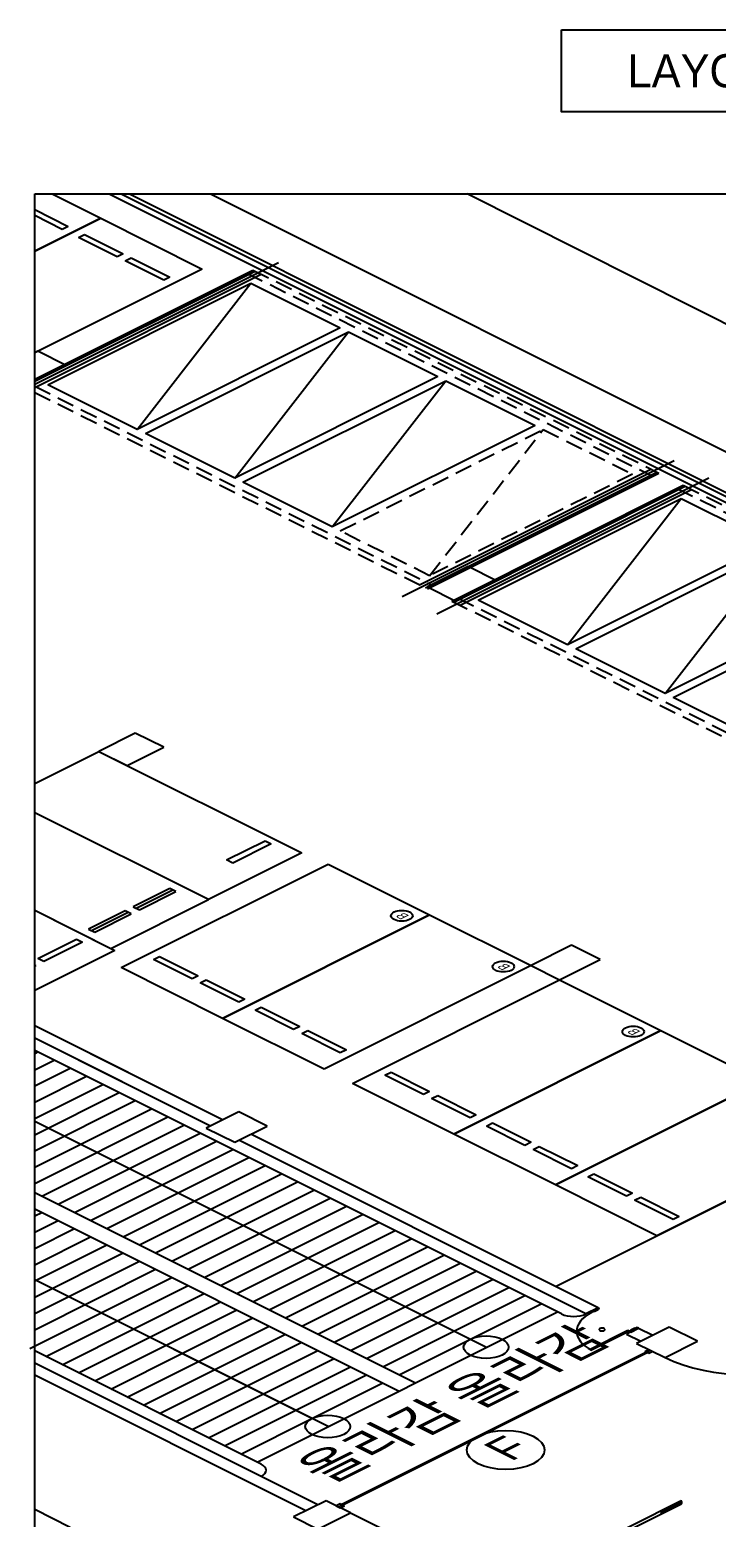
# Model space of a CAD drawing. Header units: millimetres. Extents: x 29838256 to 30236675, y -914750 to -833241.
# Drawn here: x 30196444 to 30208405, y -859141 to -833241 of the extents above; entities that cross this region are included whole.
import ezdxf
from ezdxf.enums import TextEntityAlignment as Align

# ---------------------------------------------------------------- set-up
doc = ezdxf.new("R2010")
doc.units = ezdxf.units.MM
doc.header["$LTSCALE"] = 600
doc.header["$MEASUREMENT"] = 0
doc.linetypes.add('DASHED', pattern=[0.75, 0.5, -0.25])
for name, color, linetype in [('e-plan', 9, 'CONTINUOUS'), ('e-text', 6, 'CONTINUOUS'), ('e-text-box', 7, 'CONTINUOUS'), ('Parking-E', 7, 'CONTINUOUS')]:
    doc.layers.add(name, color=color, linetype=linetype)
doc.styles.add('돋움', font='Dotum.TTF')

msp = doc.modelspace()

# ---------------------------------------------------------------- hatches: boundary and pattern name
at = {"layer": 'e-plan', "extrusion": (0, -0.866025, 0.5)}
h = msp.add_hatch(color=256, dxfattribs=at)
h.dxf.hatch_style = 1
h.paths.add_polyline_path([(30206461.7, -431405.7, 1), (30206365.1, -431431.6, 1)])

# ---------------------------------------------------------------- linework, layer by layer
for p, q in [((30196836.1, -836099.7, 30226), (30197681.8, -836522.6, 29493.5)), ((30197826.2, -836099.7, 30226), (30221016.2, -847694.7, 10142.8)), ((30198038.4, -836099.7, 30226), (30221122.3, -847641.7, 10234.7)), ((30198179.8, -836099.7, 30226), (30225059.7, -849539.7, 6947.3)), ((30199594.2, -836099.7, 30226), (30225059.7, -848832.5, 8172.2)), ((30225059.7, -846662, 11931.5), (30204066.9, -836099.7, 30226)), ((30196531.2, -836371.6, 29755), (30197116, -836664, 29248.5)), ((30197010, -836717.1, 29156.7), (30196531.2, -836477.7, 29571.3)), ((30196531.2, -837097.9, 28497.1), (30197681.8, -836522.6, 29493.5)), ((30197681.8, -836522.6, 29493.5), (30196531.2, -837097.9, 28497.1)), ((30197681.8, -836522.6, 29493.5), (30199449.9, -837406.6, 27962.3)), ((30197116, -836664, 29248.5), (30197010, -836717.1, 29156.7)), ((30197292.8, -836858.5, 28911.7), (30197398.9, -836805.5, 29003.6)), ((30197398.9, -836805.5, 29003.6), (30198070.8, -837141.4, 28421.7)), ((30197964.7, -837194.4, 28329.8), (30197292.8, -836858.5, 28911.7)), ((30198070.8, -837141.4, 28421.7), (30197964.7, -837194.4, 28329.8)), ((30198106.1, -837265.2, 28207.3), (30198212.2, -837212.1, 28299.2)), ((30198778, -837601.1, 27625.5), (30198106.1, -837265.2, 28207.3)), ((30198212.2, -837212.1, 28299.2), (30198884.1, -837548.1, 27717.4)), ((30199449.9, -837406.6, 27962.3), (30196531.2, -838866, 25434.7)), ((30196531.2, -839325.6, 24638.5), (30200333.9, -837424.3, 27931.7)), ((30196531.2, -839325.6, 24638.5), (30200333.9, -837424.3, 27931.7)), ((30196531.2, -839361, 24577.2), (30200369.3, -837442, 27901.1)), ((30196531.2, -839467.1, 24393.5), (30200475.4, -837495, 27809.2)), ((30198884.1, -837548.1, 27717.4), (30198778, -837601.1, 27625.5)), ((30196762.4, -839422.2, 24471.2), (30200298.5, -837654.1, 27533.6)), ((30198318.3, -840200.1, 23123.8), (30200298.5, -837654.1, 27533.6)), ((30200298.5, -837654.1, 27533.6), (30201854.4, -838432.1, 26186.2)), ((30201854.4, -838432.1, 26186.2), (30198318.3, -840200.1, 23123.8)), ((30198459.8, -840270.9, 23001.3), (30201995.9, -838502.8, 26063.7)), ((30200015.7, -841048.8, 21653.9), (30201995.9, -838502.8, 26063.7)), ((30201995.9, -838502.8, 26063.7), (30203551.8, -839280.8, 24716.2)), ((30196585.6, -838838.7, 25481.8), (30196531.2, -838865.9, 25434.7)), ((30197080.7, -839086.3, 25053.1), (30196585.6, -838838.7, 25481.8)), ((30196531.2, -839361, 24577.2), (30197080.7, -839086.3, 25053.1)), ((30203551.8, -839280.8, 24716.2), (30200015.7, -841048.8, 21653.9)), ((30200157.1, -841119.5, 21531.4), (30203693.2, -839351.5, 24593.7)), ((30201713, -841897.5, 20183.9), (30203693.2, -839351.5, 24593.7)), ((30203693.2, -839351.5, 24593.7), (30205249.1, -840129.4, 23246.3)), ((30198318.3, -840200.1, 23123.8), (30196762.4, -839422.2, 24471.2)), ((30205249.1, -840129.4, 23246.3), (30201713, -841897.5, 20183.9)), ((30200015.7, -841048.8, 21653.9), (30198459.8, -840270.9, 23001.3)), ((30203233.5, -842905.3, 18438.4), (30207264.7, -840889.7, 21929.5)), ((30203339.6, -842958.3, 18346.5), (30207370.8, -840942.7, 21837.6)), ((30203375, -842976, 18315.9), (30207406.2, -840960.4, 21807)), ((30201713, -841897.5, 20183.9), (30200157.1, -841119.5, 21531.4)), ((30203799.3, -843188.2, 17948.4), (30207830.5, -841172.6, 21439.5)), ((30203799.3, -843188.2, 17948.4), (30207830.5, -841172.6, 21439.5)), ((30203834.7, -843205.9, 17917.8), (30207865.8, -841190.3, 21408.9)), ((30203940.8, -843258.9, 17825.9), (30207971.9, -841243.3, 21317)), ((30204259, -843170.5, 17979), (30207795.1, -841402.4, 21041.4)), ((30205814.9, -843948.4, 16631.6), (30207795.1, -841402.4, 21041.4)), ((30207795.1, -841402.4, 21041.4), (30209351, -842180.4, 19693.9)), ((30209351, -842180.4, 19693.9), (30205814.9, -843948.4, 16631.6)), ((30205956.3, -844019.2, 16509.1), (30209492.5, -842251.1, 19571.5)), ((30207512.2, -844797.1, 15161.6), (30209492.5, -842251.1, 19571.5)), ((30204082.2, -842587, 18989.6), (30203375, -842940.6, 18377.1)), ((30204577.3, -842834.6, 18560.9), (30204082.2, -842587, 18989.6)), ((30203375, -842940.6, 18377.1), (30203870, -843188.2, 17948.4)), ((30203870, -843188.2, 17948.4), (30204577.3, -842834.6, 18560.9)), ((30211048.4, -843029, 18224), (30207512.2, -844797.1, 15161.6)), ((30205814.9, -843948.4, 16631.6), (30204259, -843170.5, 17979)), ((30207653.7, -844867.8, 15039.1), (30211189.8, -843099.8, 18101.5)), ((30207512.2, -844797.1, 15161.6), (30205956.3, -844019.2, 16509.1)), ((30209209.6, -845645.8, 13691.7), (30207653.7, -844867.8, 15039.1)), ((30198283, -845486.6, 13967.3), (30197646.5, -845804.9, 13416.1)), ((30198778, -845734.2, 13538.6), (30198283, -845486.6, 13967.3)), ((30196531.2, -846362.5, 12450.2), (30197646.5, -845804.9, 13416.1)), ((30197646.5, -845804.9, 13416.1), (30198141.5, -846052.4, 12987.4)), ((30197646.5, -845804.9, 13416.1), (30201182.6, -847573, 10353.7)), ((30198141.5, -846052.4, 12987.4), (30198778, -845734.2, 13538.6)), ((30199556, -848386.3, 8945), (30196531.2, -846873.9, 11564.6)), ((30199556, -848386.3, 8945), (30196531.2, -846873.9, 11564.6)), ((30199874.2, -847696.7, 10139.4), (30200546.1, -847360.8, 10721.2)), ((30200652.2, -847413.8, 10629.3), (30199980.3, -847749.8, 10047.5)), ((30200546.1, -847360.8, 10721.2), (30200652.2, -847413.8, 10629.3)), ((30201182.6, -847573, 10353.7), (30199556, -848386.3, 8945)), ((30199980.3, -847749.8, 10047.5), (30199874.2, -847696.7, 10139.4)), ((30198035.4, -849570.9, 6893.2), (30201642.3, -847767.4, 10016.9)), ((30201642.3, -847767.4, 10016.9), (30203410.3, -848651.5, 8485.7)), ((30198884.1, -848191.8, 9281.9), (30198247.6, -848510, 8730.7)), ((30198300.6, -848536.6, 8684.7), (30198937.1, -848218.3, 9236)), ((30198990.2, -848244.8, 9190), (30198884.1, -848191.8, 9281.9)), ((30197858.6, -849234.9, 7475.1), (30199556, -848386.3, 8945)), ((30198353.7, -848563.1, 8638.8), (30198990.2, -848244.8, 9190)), ((30196531.2, -848571.2, 8624.7), (30197929.3, -849270.3, 7413.8)), ((30196531.2, -848571.2, 8624.7), (30197858.6, -849234.9, 7475.1)), ((30198106.2, -848580.8, 8608.2), (30197469.7, -848899, 8056.9)), ((30197522.7, -848925.5, 8011), (30198159.2, -848607.3, 8562.2)), ((30197575.7, -848952, 7965.1), (30198212.2, -848633.8, 8516.3)), ((30198212.2, -848633.8, 8516.3), (30198106.2, -848580.8, 8608.2)), ((30198247.6, -848510, 8730.7), (30198353.7, -848563.1, 8638.8)), ((30203410.3, -848651.5, 8485.7), (30199803.5, -850454.9, 5362.1)), ((30199803.5, -850454.9, 5362.1), (30203410.3, -848651.5, 8485.7)), ((30203410.3, -848651.5, 8485.7), (30205178.4, -849535.5, 6954.5)), ((30197469.7, -848899, 8056.9), (30197575.7, -848952, 7965.1)), ((30196585.6, -849411.7, 7168.9), (30197257.5, -849075.8, 7750.7)), ((30197363.6, -849128.9, 7658.8), (30196691.7, -849464.8, 7077)), ((30197257.5, -849075.8, 7750.7), (30197363.6, -849128.9, 7658.8)), ((30205885.6, -849181.9, 7567), (30205178.4, -849535.5, 6954.5)), ((30206380.7, -849429.4, 7138.2), (30205885.6, -849181.9, 7567)), ((30197929.3, -849270.3, 7413.8), (30196531.2, -849969.4, 6203)), ((30196691.7, -849464.8, 7077), (30196585.6, -849411.7, 7168.9)), ((30198601.2, -849429.4, 7138.2), (30198707.3, -849376.4, 7230.1)), ((30199273.1, -849765.4, 6556.4), (30198601.2, -849429.4, 7138.2)), ((30198707.3, -849376.4, 7230.1), (30199379.2, -849712.3, 6648.3)), ((30205673.5, -849783, 6525.8), (30206380.7, -849429.4, 7138.2)), ((30196531.2, -849526, 6971), (30196550.3, -849535.5, 6954.5)), ((30196550.3, -849535.5, 6954.5), (30196531.2, -849545, 6938)), ((30199803.5, -850454.9, 5362.1), (30198035.4, -849570.9, 6893.2)), ((30199379.2, -849712.3, 6648.3), (30199273.1, -849765.4, 6556.4)), ((30205178.4, -849535.5, 6954.5), (30201571.6, -851338.9, 3830.9)), ((30205178.4, -849535.5, 6954.5), (30205673.5, -849783, 6525.8)), ((30199414.5, -849836.1, 6433.9), (30199520.6, -849783, 6525.8)), ((30200086.4, -850172, 5852), (30199414.5, -849836.1, 6433.9)), ((30199520.6, -849783, 6525.8), (30200192.5, -850119, 5943.9)), ((30202066.6, -851586.5, 3402.1), (30205673.5, -849783, 6525.8)), ((30205673.5, -849783, 6525.8), (30207441.5, -850667.1, 4994.6)), ((30200192.5, -850119, 5943.9), (30200086.4, -850172, 5852)), ((30200369.3, -850313.5, 5607), (30200475.4, -850260.4, 5698.9)), ((30200475.4, -850260.4, 5698.9), (30201147.2, -850596.3, 5117.1)), ((30201571.6, -851338.9, 3830.9), (30199803.5, -850454.9, 5362.1)), ((30201041.1, -850649.4, 5025.2), (30200369.3, -850313.5, 5607)), ((30199803.5, -852223, 2299.7), (30196531.2, -850586.8, 5133.6)), ((30199591.3, -852329, 2115.9), (30196531.2, -850799, 4766.1)), ((30201147.2, -850596.3, 5117.1), (30201041.1, -850649.4, 5025.2)), ((30201182.6, -850720.1, 4902.7), (30201288.7, -850667.1, 4994.6)), ((30201854.4, -851056, 4320.8), (30201182.6, -850720.1, 4902.7)), ((30201288.7, -850667.1, 4994.6), (30201960.5, -851003, 4412.7)), ((30207441.5, -850667.1, 4994.6), (30203834.7, -852470.5, 1871)), ((30203834.7, -852470.5, 1871), (30207441.5, -850667.1, 4994.6)), ((30207441.5, -850667.1, 4994.6), (30209209.6, -851551.1, 3463.4)), ((30205708.8, -855600, -3549.5), (30196531.2, -851011.2, 4398.6)), ((30199803.5, -852223, 2299.7), (30197505, -851073.7, 4290.2)), ((30201960.5, -851003, 4412.7), (30201854.4, -851056, 4320.8)), ((30199591.3, -852329, 2115.9), (30197292.8, -851179.8, 4106.5)), ((30203834.7, -852470.5, 1871), (30202066.6, -851586.5, 3402.1)), ((30202632.4, -851445, 3647.1), (30202738.5, -851392, 3739)), ((30203304.3, -851780.9, 3065.3), (30202632.4, -851445, 3647.1)), ((30202738.5, -851392, 3739), (30203410.3, -851727.9, 3157.1)), ((30209209.6, -851551.1, 3463.4), (30205602.7, -853354.5, 339.8)), ((30205602.7, -853354.5, 339.8), (30209209.6, -851551.1, 3463.4)), ((30203410.3, -851727.9, 3157.1), (30203304.3, -851780.9, 3065.3)), ((30203445.7, -851851.7, 2942.8), (30203551.8, -851798.6, 3034.7)), ((30204117.6, -852187.6, 2360.9), (30203445.7, -851851.7, 2942.8)), ((30203551.8, -851798.6, 3034.7), (30204223.6, -852134.6, 2452.8)), ((30200086.4, -852081.5, 2544.7), (30199520.6, -852364.4, 2054.7)), ((30200581.4, -852329, 2115.9), (30200086.4, -852081.5, 2544.7)), ((30204400.4, -856183.4, -4560), (30196531.2, -852248.8, 2254.9)), ((30199520.6, -852364.4, 2054.7), (30200015.7, -852611.9, 1626)), ((30200015.7, -852611.9, 1626), (30200581.4, -852329, 2115.9)), ((30204223.6, -852134.6, 2452.8), (30204117.6, -852187.6, 2360.9)), ((30204400.5, -852329, 2115.9), (30204506.5, -852276, 2207.8)), ((30205072.3, -852665, 1534.1), (30204400.5, -852329, 2115.9)), ((30204506.5, -852276, 2207.8), (30205178.4, -852611.9, 1626)), ((30206133.1, -855600, -3549.5), (30200086.4, -852576.6, 1687.2)), ((30206345.3, -855493.9, -3365.7), (30200298.5, -852470.5, 1870.9)), ((30205602.7, -853354.5, 339.8), (30203834.7, -852470.5, 1871)), ((30205178.4, -852611.9, 1626), (30205072.3, -852665, 1534.1)), ((30205602.7, -855122.6, -2722.6), (30210765.5, -852541.2, 1748.4)), ((30210977.6, -852435.1, 1932.2), (30207370.8, -854238.5, -1191.4)), ((30205213.8, -852735.7, 1411.6), (30205319.8, -852682.7, 1503.5)), ((30205885.6, -853071.6, 829.7), (30205213.8, -852735.7, 1411.6)), ((30205319.8, -852682.7, 1503.5), (30205991.7, -853018.6, 921.6)), ((30205991.7, -853018.6, 921.6), (30205885.6, -853071.6, 829.7)), ((30207370.8, -854238.5, -1191.4), (30205602.7, -853354.5, 339.8)), ((30206168.5, -853213.1, 584.8), (30206274.6, -853160, 676.6)), ((30206840.4, -853549, 2.9), (30206168.5, -853213.1, 584.8)), ((30206274.6, -853160, 676.6), (30206946.5, -853496, 94.8)), ((30206946.5, -853496, 94.8), (30206840.4, -853549, 2.9)), ((30206981.8, -853619.7, -119.6), (30207087.9, -853566.7, -27.7)), ((30207653.7, -853955.7, -701.4), (30206981.8, -853619.7, -119.6)), ((30207087.9, -853566.7, -27.7), (30207759.8, -853902.6, -609.6)), ((30207759.8, -853902.6, -609.6), (30207653.7, -853955.7, -701.4)), ((30201359.4, -857421.1, -6703.7), (30196531.2, -855007, -2522.4)), ((30201642.3, -857562.5, -6948.7), (30196531.2, -855007, -2522.4)), ((30206345.3, -855493.9, -3365.7), (30206133.2, -855599.9, -3549.4)), ((30206209.5, -855561.8, -3483.3), (30206345.3, -855493.9, -3365.7)), ((30206233.3, -855573.7, -3503.9), (30206209.5, -855561.8, -3483.3)), ((30206267.2, -855556.7, -3474.5), (30206233.3, -855573.7, -3503.9)), ((30206277.4, -855561.8, -3483.3), (30206267.2, -855556.7, -3474.5)), ((30206345.3, -855527.8, -3424.5), (30206277.4, -855561.8, -3483.3)), ((30206369.1, -855505.8, -3386.3), (30206335.1, -855522.7, -3415.7)), ((30206335.1, -855522.7, -3415.7), (30206345.3, -855527.8, -3424.5)), ((30206345.3, -855493.9, -3365.7), (30206369.1, -855505.8, -3386.3)), ((30206865.8, -855889.9, -4051.7), (30206206.7, -856219.5, -4622.5)), ((30206893, -855903.5, -4075.2), (30206233.3, -856233.4, -4646.5)), ((30207052.5, -855847.5, -3978.2), (30206840.4, -855953.6, -4161.9)), ((30206840.4, -855953.6, -4161.9), (30207087.9, -856077.3, -4376.3)), ((30206893, -855903.5, -4075.2), (30206865.8, -855889.9, -4051.7)), ((30206926.9, -855886.5, -4045.8), (30206893, -855903.5, -4075.2)), ((30206893, -855903.5, -4075.2), (30206916.8, -855915.4, -4095.8)), ((30206916.8, -855915.4, -4095.8), (30207052.5, -855847.5, -3978.2)), ((30206984.6, -855847.5, -3978.2), (30206916.8, -855881.4, -4037)), ((30206916.8, -855881.4, -4037), (30206926.9, -855886.5, -4045.8)), ((30206994.8, -855852.6, -3987), (30206984.6, -855847.5, -3978.2)), ((30207028.8, -855835.6, -3957.6), (30206994.8, -855852.6, -3987)), ((30207583, -855829.8, -3947.5), (30207017.2, -856112.7, -4437.5)), ((30207052.5, -855847.5, -3978.2), (30207028.8, -855835.6, -3957.6)), ((30207052.5, -855847.5, -3978.2), (30207300.1, -855971.3, -4192.5)), ((30208078, -856077.3, -4376.3), (30207583, -855829.8, -3947.5)), ((30200475.4, -858216.7, -8081.8), (30196531.2, -856244.6, -4666)), ((30207222.3, -856250.6, -4676.4), (30201847.4, -858938, -9331.2)), ((30207017.2, -856112.7, -4437.5), (30207512.2, -856360.2, -4866.3)), ((30207158.6, -856254.1, -4682.5), (30207229.3, -856218.8, -4621.3)), ((30207183.4, -856266.5, -4704), (30207158.6, -856254.1, -4682.5)), ((30207218.7, -856248.8, -4673.3), (30207183.4, -856266.5, -4704)), ((30207240, -856259.4, -4691.7), (30207218.7, -856248.8, -4673.3)), ((30207229.3, -856218.8, -4621.3), (30207300.1, -856254.1, -4682.5)), ((30207300.1, -856254.1, -4682.5), (30207229.3, -856289.5, -4743.8)), ((30207512.2, -856360.2, -4866.3), (30208078, -856077.3, -4376.3)), ((30201465.5, -858923.9, -9306.7), (30196531.2, -856456.8, -5033.5)), ((30207236.4, -856257.7, -4688.7), (30201861.5, -858945.1, -9343.4)), ((30207204.6, -856277.1, -4722.3), (30207240, -856259.4, -4691.7)), ((30207229.3, -856289.5, -4743.8), (30207204.6, -856277.1, -4722.3)), ((30207476.9, -856342.5, -4835.6), (30207512.2, -856360.2, -4866.3)), ((30201253.3, -859030, -9490.4), (30196531.2, -856669, -5401)), ((30196531.2, -859002.8, -9443.3), (30197151.4, -859312.9, -9980.4)), ((30201854.4, -858906.2, -9276.1), (30201783.7, -858941.6, -9337.3)), ((30201783.7, -858941.6, -9337.3), (30201854.4, -858977, -9398.6)), ((30201843.8, -858936.3, -9328.1), (30201879.2, -858918.6, -9297.5)), ((30201865, -858946.9, -9346.5), (30201843.8, -858936.3, -9328.1)), ((30201879.2, -858918.6, -9297.5), (30201854.4, -858906.2, -9276.1)), ((30201854.4, -858977, -9398.6), (30201925.2, -858941.6, -9337.3)), ((30201900.4, -858929.2, -9315.9), (30201865, -858946.9, -9346.5)), ((30201925.2, -858941.6, -9337.3), (30201900.4, -858929.2, -9315.9)), ((30202031.3, -859065.3, -9551.6), (30209351, -862689.9, -15829.5))]:
    msp.add_line(p, q, dxfattribs=at)
at = {"layer": 'e-plan', "ltscale": 0.5, "extrusion": (0, -0.866025, 0.5)}
for p, q in [((30196531.2, -839414, 24485.4), (30200775.9, -837291.7, 28161.4)), ((30202933, -843108.6, 18086.2), (30207671.4, -840739.4, 22189.8)), ((30203534.1, -843409.2, 17565.6), (30208272.5, -841040, 21669.2)), ((30201606.9, -858853.2, -9184.2), (30201041.1, -859136.1, -9674.2)), ((30201465.5, -859348.2, -10041.7), (30202031.3, -859065.4, -9551.7)), ((30202031.3, -859065.4, -9551.7), (30201606.9, -858853.2, -9184.2)), ((30201041.1, -859136.1, -9674.2), (30201465.5, -859348.2, -10041.7))]:
    msp.add_line(p, q, dxfattribs=at)
at = {"layer": 'e-plan', "linetype": 'DASHED', "extrusion": (0, -0.866025, 0.5)}
for p, q in [((30200227.8, -837477.3, 27839.9), (30207300.1, -841013.5, 21715.1)), ((30200333.9, -837424.3, 27931.7), (30207406.2, -840960.4, 21807)), ((30196531.2, -839448, 24426.5), (30203481.1, -842923, 18407.8)), ((30196531.2, -839554.1, 24242.8), (30203375, -842976, 18315.9)), ((30201854.4, -841968.2, 20061.4), (30205390.6, -840200.1, 23123.8)), ((30203410.3, -842746.2, 18714), (30205390.6, -840200.1, 23123.8)), ((30205390.6, -840200.1, 23123.8), (30206946.5, -840978.1, 21776.4)), ((30206946.5, -840978.1, 21776.4), (30203410.3, -842746.2, 18714)), ((30207724.4, -841225.6, 21347.6), (30214796.6, -844761.7, 15222.9)), ((30207830.5, -841172.6, 21439.5), (30214902.7, -844708.7, 15314.8)), ((30203410.3, -842746.2, 18714), (30201854.4, -841968.2, 20061.4)), ((30203799.3, -843188.2, 17948.4), (30210871.5, -846724.3, 11823.7)), ((30203905.4, -843135.1, 18040.3), (30210977.6, -846671.3, 11915.5))]:
    msp.add_line(p, q, dxfattribs=at)
at = {"layer": 'e-plan', "linetype": 'Continuous', "extrusion": (0, -0.866025, 0.5)}
for p, q in [((30196531.2, -851065.6, 4304.3), (30196585.6, -851038.4, 4351.5)), ((30196531.2, -851348.5, 3814.4), (30196868.5, -851179.8, 4106.5)), ((30196531.2, -851631.4, 3324.4), (30197151.4, -851321.3, 3861.5)), ((30196531.2, -851914.2, 2834.4), (30197434.3, -851462.7, 3616.5)), ((30196531.2, -852197.1, 2344.4), (30197717.2, -851604.1, 3371.5)), ((30196531.2, -852480, 1854.4), (30198000.1, -851745.6, 3126.5)), ((30196531.2, -852762.9, 1364.5), (30198283, -851887, 2881.5)), ((30196531.2, -853045.8, 874.5), (30198565.8, -852028.5, 2636.5)), ((30196531.2, -853328.7, 384.5), (30198848.7, -852169.9, 2391.5)), ((30196656.3, -853549, 2.9), (30199131.6, -852311.4, 2146.6)), ((30196939.2, -853690.5, -242.1), (30199414.5, -852452.8, 1901.6)), ((30197222.1, -853831.9, -487.1), (30199697.4, -852594.3, 1656.6)), ((30197505, -853973.3, -732.1), (30199980.3, -852735.7, 1411.6)), ((30197787.9, -854114.8, -977.1), (30200263.2, -852877.1, 1166.6)), ((30198070.8, -854256.2, -1222), (30200546.1, -853018.6, 921.6)), ((30198353.7, -854397.7, -1467), (30200829, -853160, 676.6)), ((30198636.6, -854539.1, -1712), (30201111.9, -853301.5, 431.6)), ((30196531.2, -853486.4, 111.3), (30203162.8, -856802.2, -5631.9)), ((30198919.5, -854680.6, -1957), (30201394.7, -853442.9, 186.6)), ((30199202.3, -854822, -2202), (30201677.6, -853584.4, -58.3)), ((30196531.2, -853769.3, -378.7), (30202879.9, -856943.7, -5876.9)), ((30196531.2, -853894.5, -595.5), (30196656.3, -853831.9, -487.1)), ((30199485.2, -854963.5, -2447), (30201960.5, -853725.8, -303.3)), ((30199768.1, -855104.9, -2692), (30202243.4, -853867.3, -548.3)), ((30196531.2, -854177.4, -1085.4), (30196939.2, -853973.3, -732.1)), ((30196531.2, -854460.2, -1575.4), (30197222.1, -854114.8, -977.1)), ((30200051, -855246.3, -2937), (30202526.3, -854008.7, -793.3)), ((30200333.9, -855387.8, -3182), (30202809.2, -854150.2, -1038.3)), ((30196531.2, -854743.1, -2065.4), (30197505, -854256.2, -1222)), ((30196531.2, -855026, -2555.4), (30197787.9, -854397.7, -1467)), ((30200616.8, -855529.2, -3427), (30203092.1, -854291.6, -1283.3)), ((30200899.7, -855670.7, -3671.9), (30203375, -854433, -1528.3)), ((30196531.2, -855308.9, -3045.3), (30198070.8, -854539.1, -1712)), ((30196531.2, -855591.8, -3535.3), (30198353.7, -854680.6, -1957)), ((30201182.6, -855812.1, -3916.9), (30203657.9, -854574.5, -1773.3)), ((30196531.2, -855874.7, -4025.3), (30198636.6, -854822, -2202)), ((30201465.5, -855953.6, -4161.9), (30203940.8, -854715.9, -2018.3)), ((30201748.4, -856095, -4406.9), (30204223.6, -854857.4, -2263.3)), ((30196444.2, -856201.1, -4590.7), (30198919.5, -854963.5, -2447)), ((30196727.1, -856342.5, -4835.6), (30199202.3, -855104.9, -2692)), ((30202031.2, -856236.5, -4651.9), (30204506.5, -854998.8, -2508.2)), ((30202314.1, -856377.9, -4896.9), (30204789.4, -855140.3, -2753.2)), ((30197010, -856484, -5080.6), (30199485.2, -855246.3, -2937)), ((30197292.8, -856625.4, -5325.6), (30199768.1, -855387.8, -3182)), ((30202597, -856519.4, -5141.9), (30205072.3, -855281.7, -2998.2)), ((30202879.9, -856660.8, -5386.9), (30205355.2, -855423.2, -3243.2)), ((30197575.7, -856766.9, -5570.6), (30200051, -855529.2, -3427)), ((30197858.6, -856908.3, -5815.6), (30200333.9, -855670.7, -3671.9)), ((30203162.8, -856802.2, -5631.9), (30205638.1, -855564.6, -3488.2)), ((30198141.5, -857049.8, -6060.6), (30200616.8, -855812.1, -3916.9)), ((30198424.4, -857191.2, -6305.6), (30200899.7, -855953.6, -4161.9)), ((30198707.3, -857332.7, -6550.6), (30201182.6, -856095, -4406.9)), ((30198990.2, -857474.1, -6795.6), (30201465.5, -856236.5, -4651.9)), ((30199273.1, -857615.5, -7040.6), (30201748.4, -856377.9, -4896.9)), ((30199556, -857757, -7285.5), (30202031.2, -856519.4, -5141.9)), ((30199838.8, -857898.4, -7530.5), (30202314.1, -856660.8, -5386.9)), ((30200121.7, -858039.9, -7775.5), (30202597, -856802.2, -5631.9)), ((30200404.6, -858181.3, -8020.5), (30202879.9, -856943.7, -5876.9)), ((30202879.9, -856943.7, -5876.9), (30203162.8, -856802.2, -5631.9))]:
    msp.add_line(p, q, dxfattribs=at)
at = {"layer": 'e-plan', "extrusion": (0, -0.866025, 0.5)}
for centre, radius in [((30202927.2, -417010.4, 739196.6), 189.2), ((30204695.3, -418778.5, 739196.6), 189.2), ((30206958.4, -421041.6, 739196.6), 189.2), ((30204395.1, -432035.5, 739196.6), 392.5), ((30201636.9, -434793.7, 739196.6), 392.5)]:
    msp.add_circle(centre, radius, dxfattribs=at)
at = {"layer": 'e-plan', "ltscale": 10, "extrusion": (0, -0.866025, 0.5)}
msp.add_circle((30204735.2, -435611, 739196.6), 678.5, dxfattribs=at)
at = {"layer": 'e-plan', "extrusion": (0, -0.866025, 0.5)}
for centre, radius, start, end in [((30205921, -430661.7, 739196.6), 300, 225, 315), ((30206934.5, -431481, 739196.6), 962.8, 136.74816, 223.25184), ((30206413.4, -431418.7, 739196.6), 50, 15, 195), ((30206413.4, -431418.7, 739196.6), 50, 195, 15), ((30208926.7, -430980, 739196.6), 2000.3, 225, 315), ((30200263.2, -436319.5, 739196.6), 300, 315, 45)]:
    msp.add_arc(centre, radius, start, end, dxfattribs=at)
at = {"layer": 'e-text-box'}
for points in [[(30205707.2, -833240.6), (30215883.8, -833240.6), (30215883.8, -834670.2), (30205707.2, -834670.2)], [(30196531.2, -836099.7), (30225059.7, -836099.7), (30225059.7, -875244.4), (30196531.2, -875244.4)]]:
    msp.add_lwpolyline(points, close=True, dxfattribs=at)
at = {"layer": 'Parking-E', "color": 3, "ltscale": 2, "extrusion": (0, -0.866025, 0.5)}
for p, q in [((30205949, -859774, 407326.1), (30207782.4, -858857.3, 408913.9)), ((30206000, -859803.5, 40406.6), (30207798, -858904.4, 348607.6))]:
    msp.add_line(p, q, dxfattribs=at)
at = {"layer": 'Parking-E', "color": 1, "ltscale": 2}
for p, q in [((30207434.4, -859034.1, 408913.9), (30207432.5, -859032.2, 408913.9)), ((30207444, -859038.4, 408913.9), (30207436, -859030.5, 408913.9)), ((30207476.2, -859065.3, 408913.9), (30207439.6, -859028.7, 408913.9)), ((30207479.7, -859063.6, 408913.9), (30207443.1, -859026.9, 408913.9)), ((30207483.3, -859061.8, 408913.9), (30207446.6, -859025.2, 408913.9)), ((30207447.9, -859079.5, 408913.9), (30207447.4, -859079, 408913.9)), ((30207451.5, -859077.7, 408913.9), (30207449.9, -859076.1, 408913.9)), ((30207486.8, -859060, 408913.9), (30207450.2, -859023.4, 408913.9)), ((30207472.7, -859067.1, 408913.9), (30207450.2, -859044.7, 408913.9)), ((30207455, -859076, 408913.9), (30207451.9, -859072.9, 408913.9)), ((30207458.5, -859074.2, 408913.9), (30207453.6, -859069.2, 408913.9)), ((30207490.3, -859058.3, 408913.9), (30207453.7, -859021.6, 408913.9)), ((30207469.1, -859068.9, 408913.9), (30207454.5, -859054.3, 408913.9)), ((30207462.1, -859072.4, 408913.9), (30207454.7, -859065.1, 408913.9)), ((30207465.6, -859070.6, 408913.9), (30207455.2, -859060.2, 408913.9)), ((30207493.9, -859056.5, 408913.9), (30207457.2, -859019.9, 408913.9)), ((30207497.4, -859054.7, 408913.9), (30207460.8, -859018.1, 408913.9)), ((30207501, -859053, 408913.9), (30207464.3, -859016.3, 408913.9)), ((30207504.5, -859051.2, 408913.9), (30207467.8, -859014.5, 408913.9)), ((30207508, -859049.4, 408913.9), (30207471.4, -859012.8, 408913.9)), ((30207511.6, -859047.7, 408913.9), (30207474.9, -859011, 408913.9)), ((30207515.1, -859045.9, 408913.9), (30207478.5, -859009.2, 408913.9)), ((30207518.6, -859044.1, 408913.9), (30207482, -859007.5, 408913.9)), ((30207522.2, -859042.4, 408913.9), (30207485.5, -859005.7, 408913.9)), ((30207525.7, -859040.6, 408913.9), (30207489.1, -859003.9, 408913.9)), ((30207529.2, -859038.8, 408913.9), (30207492.6, -859002.2, 408913.9)), ((30207532.8, -859037.1, 408913.9), (30207496.1, -859000.4, 408913.9)), ((30207536.3, -859035.3, 408913.9), (30207499.7, -858998.6, 408913.9)), ((30207539.9, -859033.5, 408913.9), (30207503.2, -858996.9, 408913.9)), ((30207543.4, -859031.7, 408913.9), (30207506.7, -858995.1, 408913.9)), ((30207546.9, -859030, 408913.9), (30207510.3, -858993.3, 408913.9)), ((30207550.5, -859028.2, 408913.9), (30207513.8, -858991.6, 408913.9)), ((30207554, -859026.4, 408913.9), (30207517.4, -858989.8, 408913.9)), ((30207557.5, -859024.7, 408913.9), (30207520.9, -858988, 408913.9)), ((30207561.1, -859022.9, 408913.9), (30207524.4, -858986.3, 408913.9)), ((30207564.6, -859021.1, 408913.9), (30207528, -858984.5, 408913.9)), ((30207568.1, -859019.4, 408913.9), (30207531.5, -858982.7, 408913.9)), ((30207571.7, -859017.6, 408913.9), (30207535, -858981, 408913.9)), ((30207575.2, -859015.8, 408913.9), (30207538.6, -858979.2, 408913.9)), ((30207578.8, -859014.1, 408913.9), (30207542.1, -858977.4, 408913.9)), ((30207582.3, -859012.3, 408913.9), (30207545.6, -858975.7, 408913.9)), ((30207585.8, -859010.5, 408913.9), (30207549.2, -858973.9, 408913.9)), ((30207589.4, -859008.8, 408913.9), (30207552.7, -858972.1, 408913.9)), ((30207592.9, -859007, 408913.9), (30207556.2, -858970.3, 408913.9)), ((30207596.4, -859005.2, 408913.9), (30207559.8, -858968.6, 408913.9)), ((30207600, -859003.5, 408913.9), (30207563.3, -858966.8, 408913.9)), ((30207603.5, -859001.7, 408913.9), (30207566.9, -858965, 408913.9)), ((30207607, -858999.9, 408913.9), (30207570.4, -858963.3, 408913.9)), ((30207610.6, -858998.2, 408913.9), (30207573.9, -858961.5, 408913.9)), ((30207614.1, -858996.4, 408913.9), (30207577.5, -858959.7, 408913.9)), ((30207617.7, -858994.6, 408913.9), (30207581, -858958, 408913.9)), ((30207621.2, -858992.9, 408913.9), (30207584.5, -858956.2, 408913.9)), ((30207624.7, -858991.1, 408913.9), (30207588.1, -858954.4, 408913.9)), ((30207628.3, -858989.3, 408913.9), (30207591.6, -858952.7, 408913.9)), ((30207631.8, -858987.5, 408913.9), (30207595.1, -858950.9, 408913.9)), ((30207635.3, -858985.8, 408913.9), (30207598.7, -858949.1, 408913.9)), ((30207638.9, -858984, 408913.9), (30207602.2, -858947.4, 408913.9)), ((30207642.4, -858982.2, 408913.9), (30207605.8, -858945.6, 408913.9)), ((30207645.9, -858980.5, 408913.9), (30207609.3, -858943.8, 408913.9)), ((30207649.5, -858978.7, 408913.9), (30207612.8, -858942.1, 408913.9)), ((30207653, -858976.9, 408913.9), (30207616.4, -858940.3, 408913.9)), ((30207656.5, -858975.2, 408913.9), (30207619.9, -858938.5, 408913.9)), ((30207660.1, -858973.4, 408913.9), (30207623.4, -858936.8, 408913.9)), ((30207663.6, -858971.6, 408913.9), (30207627, -858935, 408913.9)), ((30207667.2, -858969.9, 408913.9), (30207630.5, -858933.2, 408913.9)), ((30207670.7, -858968.1, 408913.9), (30207634, -858931.5, 408913.9)), ((30207674.2, -858966.3, 408913.9), (30207637.6, -858929.7, 408913.9)), ((30207677.8, -858964.6, 408913.9), (30207641.1, -858927.9, 408913.9)), ((30207681.3, -858962.8, 408913.9), (30207644.7, -858926.1, 408913.9)), ((30207684.8, -858961, 408913.9), (30207648.2, -858924.4, 408913.9)), ((30207688.4, -858959.3, 408913.9), (30207651.7, -858922.6, 408913.9)), ((30207691.9, -858957.5, 408913.9), (30207655.3, -858920.8, 408913.9)), ((30207695.4, -858955.7, 408913.9), (30207658.8, -858919.1, 408913.9)), ((30207699, -858954, 408913.9), (30207662.3, -858917.3, 408913.9)), ((30207702.5, -858952.2, 408913.9), (30207665.9, -858915.5, 408913.9)), ((30207706.1, -858950.4, 408913.9), (30207669.4, -858913.8, 408913.9)), ((30207709.6, -858948.7, 408913.9), (30207672.9, -858912, 408913.9)), ((30207713.1, -858946.9, 408913.9), (30207676.5, -858910.2, 408913.9)), ((30207716.7, -858945.1, 408913.9), (30207680, -858908.5, 408913.9)), ((30207720.2, -858943.3, 408913.9), (30207683.5, -858906.7, 408913.9)), ((30207723.7, -858941.6, 408913.9), (30207687.1, -858904.9, 408913.9)), ((30207727.3, -858939.8, 408913.9), (30207690.6, -858903.2, 408913.9)), ((30207730.8, -858938, 408913.9), (30207694.2, -858901.4, 408913.9)), ((30207734.3, -858936.3, 408913.9), (30207697.7, -858899.6, 408913.9)), ((30207737.9, -858934.5, 408913.9), (30207701.2, -858897.9, 408913.9)), ((30207741.4, -858932.7, 408913.9), (30207704.8, -858896.1, 408913.9)), ((30207745, -858931, 408913.9), (30207708.3, -858894.3, 408913.9)), ((30207748.5, -858929.2, 408913.9), (30207711.8, -858892.6, 408913.9)), ((30207752, -858927.4, 408913.9), (30207715.4, -858890.8, 408913.9)), ((30207755.6, -858925.7, 408913.9), (30207718.9, -858889, 408913.9)), ((30207759.1, -858923.9, 408913.9), (30207722.4, -858887.2, 408913.9)), ((30207762.6, -858922.1, 408913.9), (30207726, -858885.5, 408913.9)), ((30207766.2, -858920.4, 408913.9), (30207729.5, -858883.7, 408913.9)), ((30207769.7, -858918.6, 408913.9), (30207733.1, -858881.9, 408913.9)), ((30207773.2, -858916.8, 408913.9), (30207736.6, -858880.2, 408913.9)), ((30207776.8, -858915.1, 408913.9), (30207740.1, -858878.4, 408913.9)), ((30207780.3, -858913.3, 408913.9), (30207743.7, -858876.6, 408913.9)), ((30207783.8, -858911.5, 408913.9), (30207747.2, -858874.9, 408913.9)), ((30207787.4, -858909.8, 408913.9), (30207750.7, -858873.1, 408913.9)), ((30207790.9, -858908, 408913.9), (30207754.3, -858871.3, 408913.9)), ((30207794.5, -858906.2, 408913.9), (30207757.8, -858869.6, 408913.9)), ((30207798, -858904.4, 408913.9), (30207761.3, -858867.8, 408913.9)), ((30207801, -858902.2, 408913.9), (30207764.9, -858866, 408913.9)), ((30207803.5, -858899.3, 408913.9), (30207768.4, -858864.3, 408913.9)), ((30207805.5, -858896.1, 408913.9), (30207772, -858862.5, 408913.9)), ((30207807.2, -858892.4, 408913.9), (30207775.5, -858860.7, 408913.9)), ((30207808.3, -858888.3, 408913.9), (30207779, -858859, 408913.9)), ((30207808.8, -858883.4, 408913.9), (30207782.6, -858857.2, 408913.9)), ((30207808.1, -858877.4, 408913.9), (30207788, -858857.3, 408913.9)), ((30207803.8, -858867.8, 408913.9), (30207797.6, -858861.6, 408913.9))]:
    msp.add_line(p, q, dxfattribs=at)
at = {"layer": 'Parking-E', "color": 3, "ltscale": 2}
for centre in [(30207427.3, -859060.8, 408607.6), (30207780.9, -858883.9, 408913.9)]:
    msp.add_arc(centre, 26.7, 309.86386, 86.75542, dxfattribs=at)

# ---------------------------------------------------------------- texts
at = {"layer": 'e-plan', "extrusion": (0, -0.866025, 0.5), "style": '돋움', "text_generation_flag": 4}
for p in [(30202925.6, -417152.2, 739196.6), (30204693.6, -418920.3, 739196.6), (30206956.8, -421183.4, 739196.6)]:
    msp.add_text('B', height=200, rotation=135, dxfattribs=at).set_placement(p)
at = {"layer": 'e-plan', "extrusion": (0, -0.866025, 0.5), "style": '돋움'}
for p in [(30204234.7, -434214.5, 739196.6), (30201652.9, -436796.3, 739196.6)]:
    msp.add_text('올라감', height=900.15, rotation=45, dxfattribs=at).set_placement(p)
at = {"layer": 'e-plan', "ltscale": 10, "extrusion": (0, -0.866025, 0.5), "style": '돋움'}
msp.add_text('F', height=750.1, rotation=45, dxfattribs=at).set_placement((30204826.8, -436023.6, 739196.6))
at = {"layer": 'e-text', "linetype": 'Continuous', "style": '돋움'}
msp.add_text('LAYOUT-D 출구 입체도', height=578.317, dxfattribs=at).set_placement((30210795.5, -833955.4), align=Align.MIDDLE_CENTER)

doc.saveas('drawing.dxf')
